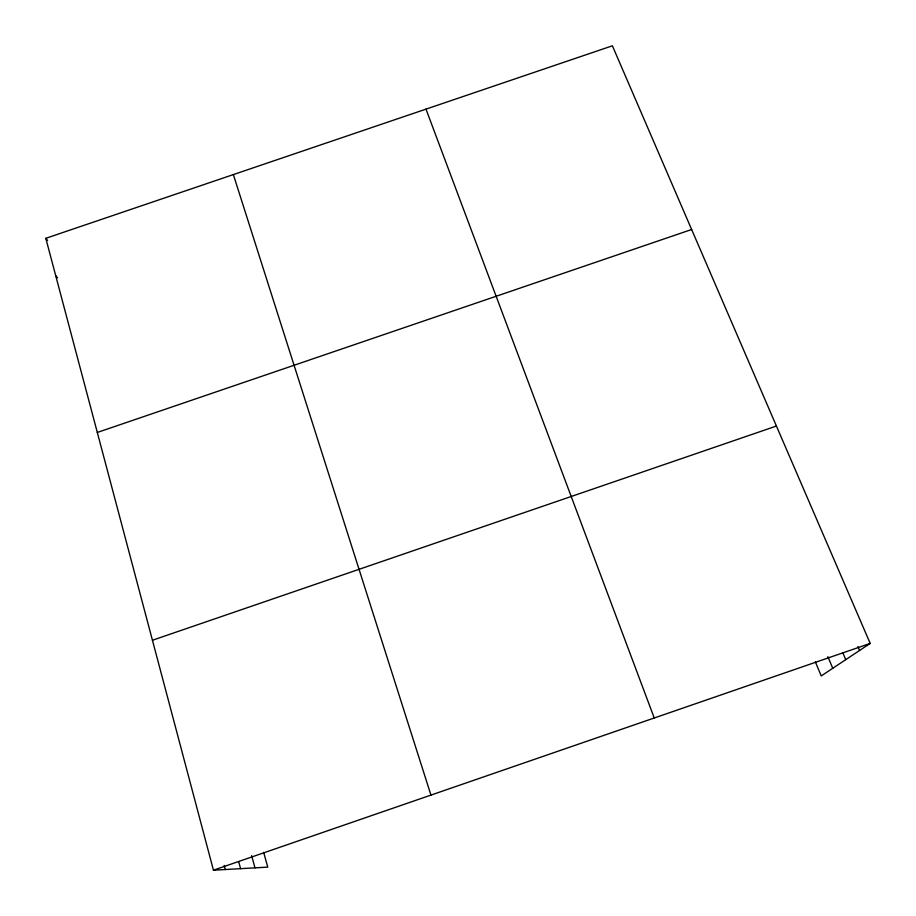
<?xml version="1.0" encoding="UTF-8"?>
<svg xmlns="http://www.w3.org/2000/svg" width="916" height="916" viewBox="0 0 916 916"><rect width="100%" height="100%" fill="white"/><g stroke="black" fill="none" stroke-linecap="round" stroke-linejoin="round"><path stroke-width="1.37" d="M263.648 852.315L267.758 867.131L213.451 870.2L45.8 238.309L612.392 45.8L870.2 643.421L821.228 675.939L815.332 661.81M213.451 870.2L870.2 643.421M152.445 640.25L776.425 426.043M97.314 432.455L691.649 229.504M55.704 275.647L57.582 277.8M45.8 238.309L47.586 240.439M857.914 646.616L859.574 650.475M842.96 653.108L845.743 659.669M827.858 656.635L832.758 668.291M425.986 109.13L654.242 717.995M233.351 174.578L430.944 795.099M251.614 855.601L254.98 867.853M238.71 861.761L240.587 868.666M224.157 865.448L225.244 869.536"/></g></svg>
